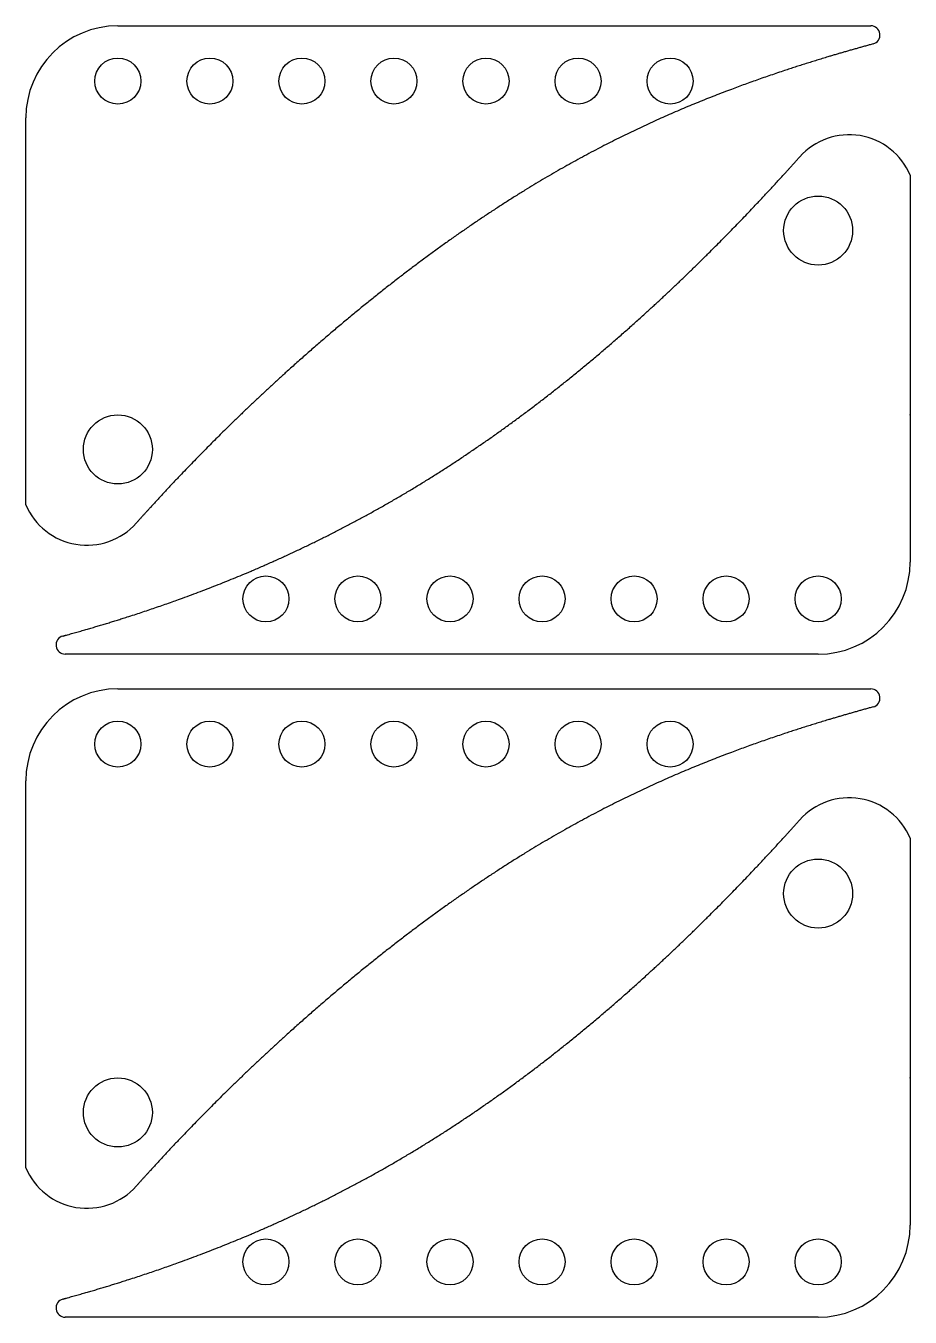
# Model space of a CAD drawing. Header units: inches. Extents: x -4.8 to 0, y -1.3 to 5.71.
import ezdxf

# ---------------------------------------------------------------- set-up
doc = ezdxf.new("R2010")
doc.units = ezdxf.units.IN
doc.layers.get('0').update_dxf_attribs({"linetype": 'CONTINUOUS'})

msp = doc.modelspace()

# ---------------------------------------------------------------- linework, layer by layer
for p, q in [((-4.3045, 5.7116), (-0.2142, 5.7116)), ((-4.8045, 3.1116), (-4.8045, 5.2116)), ((0, 4.9), (0, 2.8)), ((-0.5, 2.3), (-4.5903, 2.3)), ((-4.3045, 2.1116), (-0.2142, 2.1116)), ((-4.8045, -0.4884), (-4.8045, 1.6116)), ((0, 1.3), (0, -0.8)), ((-0.5, -1.3), (-4.5903, -1.3))]:
    msp.add_line(p, q)
for centre, radius in [((-4.3045, 5.4116), 0.125), ((-3.8045, 5.4116), 0.125), ((-3.3045, 5.4116), 0.125), ((-2.8045, 5.4116), 0.125), ((-2.3045, 5.4116), 0.125), ((-1.8045, 5.4116), 0.125), ((-1.3045, 5.4116), 0.125), ((-0.5, 4.6), 0.1875), ((-4.3045, 3.4116), 0.1875), ((-3.5, 2.6), 0.125), ((-3, 2.6), 0.125), ((-2.5, 2.6), 0.125), ((-2, 2.6), 0.125), ((-1.5, 2.6), 0.125), ((-1, 2.6), 0.125), ((-0.5, 2.6), 0.125), ((-4.3045, 1.8116), 0.125), ((-3.8045, 1.8116), 0.125), ((-3.3045, 1.8116), 0.125), ((-2.8045, 1.8116), 0.125), ((-2.3045, 1.8116), 0.125), ((-1.8045, 1.8116), 0.125), ((-1.3045, 1.8116), 0.125), ((-0.5, 1), 0.1875), ((-4.3045, -0.1884), 0.1875), ((-3.5, -1), 0.125), ((-3, -1), 0.125), ((-2.5, -1), 0.125), ((-2, -1), 0.125), ((-1.5, -1), 0.125), ((-1, -1), 0.125), ((-0.5, -1), 0.125)]:
    msp.add_circle(centre, radius)
for centre, radius, start, end in [((-4.3045, 5.2116), 0.5, 90, 180), ((-0.2142, 5.6616), 0.05, -74.7459, 90), ((-0.3316, 4.7604), 0.3598, 22.82592, 138.24944), ((-4.4729, 3.2512), 0.3598, 202.82592, 318.24944), ((-0.5, 2.8), 0.5, -90, 0), ((-4.5903, 2.35), 0.05, 105.2541, 270), ((-4.3045, 1.6116), 0.5, 90, 180), ((-0.2142, 2.0616), 0.05, -74.7459, 90), ((-0.3316, 1.1604), 0.3598, 22.82592, 138.24944), ((-4.4729, -0.3488), 0.3598, 202.82592, 318.24944), ((-0.5, -0.8), 0.5, -90, 0), ((-4.5903, -1.25), 0.05, 105.2541, 270)]:
    msp.add_arc(centre, radius, start, end)
for points in [[(-0.2011, 5.6134), (-0.2897, 5.5892), (-0.4647, 5.5394), (-0.7207, 5.46), (-1.0505, 5.3437), (-1.4507, 5.1741), (-1.8473, 4.9721), (-2.2469, 4.7307), (-2.6516, 4.448), (-3.0573, 4.1283), (-3.4573, 3.7783), (-3.7666, 3.48), (-3.9894, 3.2485), (-4.1336, 3.0911), (-4.2045, 3.0116)], [(-0.2011, 2.0134), (-0.2897, 1.9892), (-0.4647, 1.9394), (-0.7207, 1.86), (-1.0505, 1.7437), (-1.4507, 1.5741), (-1.8473, 1.3721), (-2.2469, 1.1307), (-2.6516, 0.848), (-3.0573, 0.5283), (-3.4573, 0.1783), (-3.7666, -0.12), (-3.9894, -0.3515), (-4.1336, -0.5089), (-4.2045, -0.5884)]]:
    msp.add_open_spline(points, degree=5)
for points in [[(-4.6034, 2.3982), (-4.5835, 2.4037), (-4.465, 2.4364), (-4.2495, 2.5), (-3.9402, 2.6027), (-3.5424, 2.7579), (-3.0818, 2.9754), (-2.6351, 3.2283), (-2.2027, 3.5176), (-1.7837, 3.8414), (-1.3772, 4.1969), (-1.061, 4.5046), (-0.8287, 4.7476), (-0.6759, 4.915), (-0.6, 5)], [(-4.6034, -1.2018), (-4.5835, -1.1963), (-4.465, -1.1636), (-4.2495, -1.1), (-3.9402, -0.9973), (-3.5424, -0.8421), (-3.0818, -0.6246), (-2.6351, -0.3717), (-2.2027, -0.0824), (-1.7837, 0.2414), (-1.3772, 0.5969), (-1.061, 0.9046), (-0.8287, 1.1476), (-0.6759, 1.315), (-0.6, 1.4)]]:
    msp.add_open_spline(points, degree=5, knots=[0.0797281, 0.0797281, 0.0797281, 0.0797281, 0.0797281, 0.0797281, 0.1, 0.2, 0.3, 0.4, 0.5, 0.6, 0.7, 0.8, 0.9, 1, 1, 1, 1, 1, 1])
for p in [(0, 3.6), (0, 0)]:
    msp.add_point(p)

doc.saveas('drawing.dxf')
